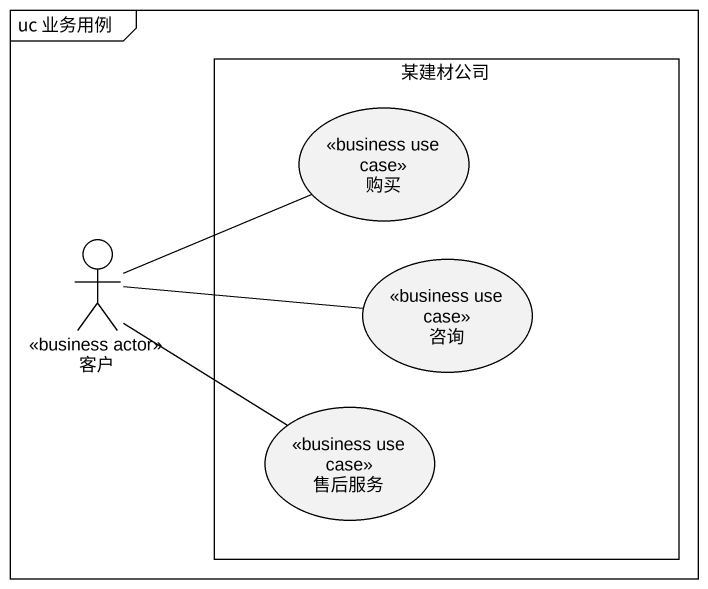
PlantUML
@startuml
mainframe uc 业务用例
rectangle 某建材公司 {
  usecase 购买 <<business use case>>
  usecase 咨询 <<business use case>>
  usecase 售后服务 <<business use case>>
}
actor 客户 <<business actor>>
客户 -right- 购买
客户 -right- 咨询
客户 -- 售后服务
@enduml
